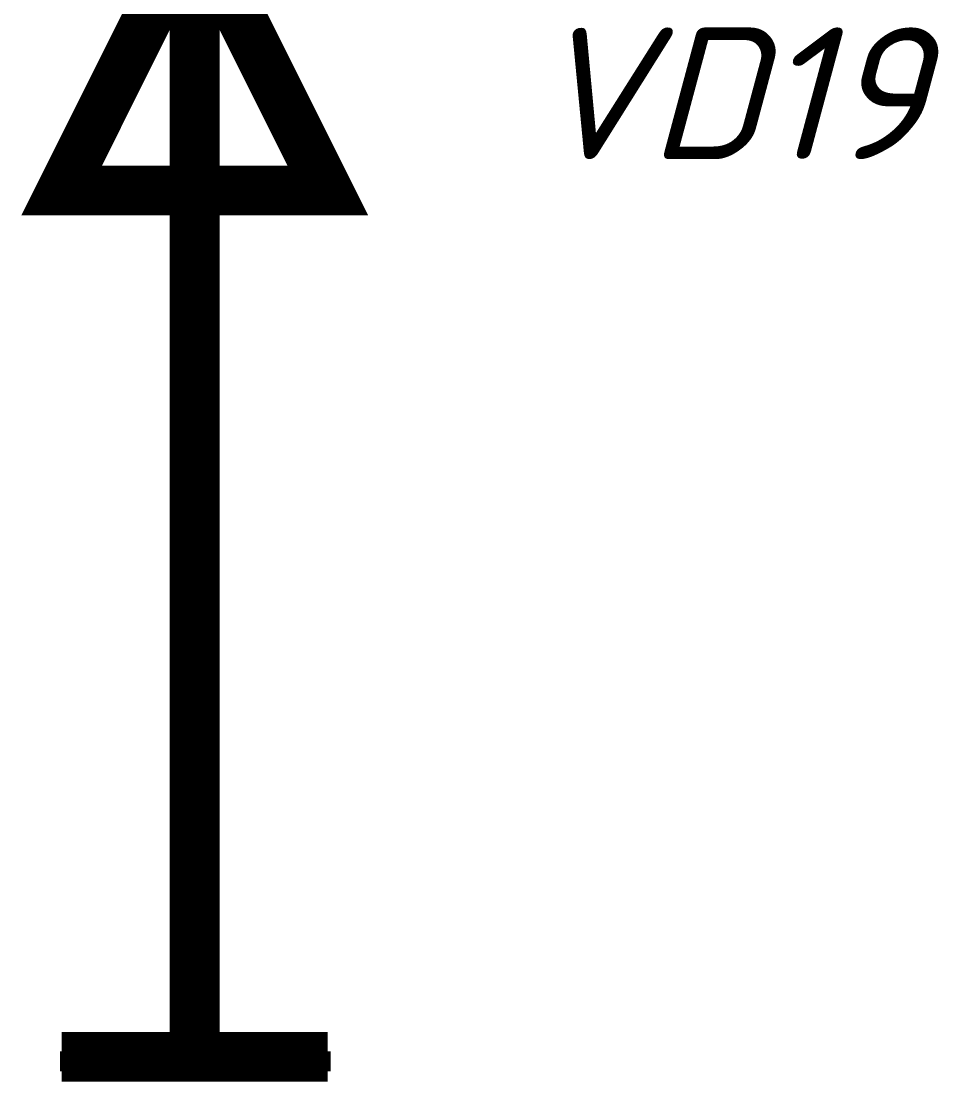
# Model space of a CAD drawing. Header units: inches. Extents: x 0 to 841, y 0 to 594.
# Drawn here: x 497.4 to 511.2, y 84.61 to 100.53 of the extents above; entities that cross this region are included whole.
import ezdxf

# ---------------------------------------------------------------- set-up
doc = ezdxf.new("R2010")
doc.units = ezdxf.units.IN
doc.layers.add('Sheet', color=255, linetype='Continuous')
doc.styles.get("Standard").update_dxf_attribs({"font": 'isocpeui.ttf'})

msp = doc.modelspace()

# ---------------------------------------------------------------- linework, layer by layer
at = {"layer": 'Sheet'}
for points in [[(500.001, 92.487, 0.749, 0.749, 0), (500.001, 107.49, 0.749, 0.749, 0)], [(500.001, 97.495, 0.3, 0.3, 0), (500.001, 92.487, 0.3, 0.3, 0)], [(500.001, 89.994, 0.749, 0.749, 0), (500.001, 92.487, 0.749, 0.749, 0)], [(500.001, 89.994, 0.749, 0.749, 0), (500.001, 84.985, 0.749, 0.749, 0)], [(500.001, 89.994, 0.3, 0.3, 0), (500.001, 84.918, 0.3, 0.3, 0)], [(498.002, 84.985, 0.749, 0.749, 0), (501.999, 84.985, 0.749, 0.749, 0)], [(497.979, 84.918, 0.3, 0.3, 0), (502.044, 84.918, 0.3, 0.3, 0)]]:
    msp.add_lwpolyline(points, format="xyseb", dxfattribs=at)
msp.add_lwpolyline([(500.001, 101.987, 0.749, 0.749, 0), (501.999, 97.989, 0.749, 0.749, 0), (498.002, 97.989, 0.749, 0.749, 0), (500.001, 101.987, 0.749, 0.749, 0)], format="xyseb", close=True, dxfattribs=at)

# ---------------------------------------------------------------- texts
msp.add_text('VD19', height=1.9764, dxfattribs=at).set_placement((505.031, 98.461))

doc.saveas('drawing.dxf')
